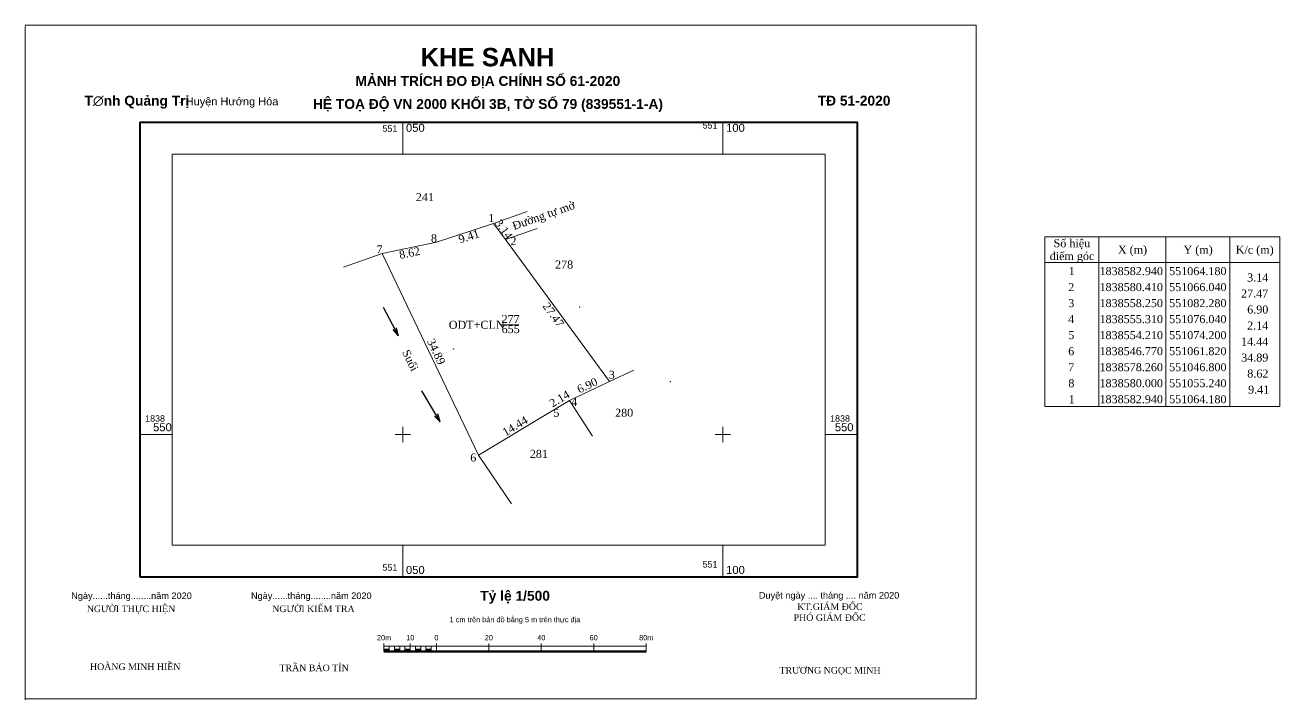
# Model space of a CAD drawing. Header units: metres. Extents: x 550731 to 551187, y 1838509 to 1839068.
# Drawn here: x 550991 to 551187, y 1838508.6 to 1838613.9 of the extents above; entities that cross this region are included whole.
import ezdxf
from ezdxf.enums import TextEntityAlignment as Align

# ---------------------------------------------------------------- set-up
doc = ezdxf.new("R2010")
doc.units = ezdxf.units.M
doc.header["$MEASUREMENT"] = 0
for name, color, linetype, lineweight in [('Level 1', 7, 'Continuous', 0), ('Level 11', 7, 'Continuous', 0), ('Level 13', 7, 'Continuous', 0), ('Level 18', 7, 'Continuous', 0), ('Level 2', 7, 'Continuous', 0), ('Level 4', 7, 'Continuous', 0), ('Level 63', 7, 'Continuous', 0)]:
    doc.layers.add(name, color=color, linetype=linetype, lineweight=lineweight)
doc.styles.add('Style-VHarial', font='VHarial.shx')
doc.styles.add('Style-VHarialb', font='VHarialb.shx')
doc.styles.add('Style-VHtime', font='VHtime.shx')
doc.styles.add('Style-Vnarial', font='Vnarial.shx')
doc.styles.add('Style-Vnarialb', font='Vnarialb.shx')
doc.styles.add('Style-Vntime', font='Vntime.shx')
doc.dimstyles.get("Standard").update_dxf_attribs({"dimtxt": 0.18, "dimasz": 0.18, "dimexe": 0.18, "dimexo": 0.0625, "dimgap": 0.09, "dimtad": 0, "dimtih": 1, "dimtoh": 1, "dimdec": 4, "dimzin": 0, "dimdsep": 46, "dimtxsty": 'Standard', "dimcen": 0.09, "dimadec": 0, "dimazin": 0, "dimtfac": 1, "dimtdec": 4, "dimtofl": 0, "dimtmove": 0, "dimatfit": 3, "dimfxl": 1, "dimtolj": 1, "dimtzin": 0, "dimarcsym": 0})

# ---------------------------------------------------------------- blocks, each defined once
blk = doc.blocks.new('TerminatorOpen_0.5')
at = {"color": 0, "linetype": 'ByBlock', "lineweight": -2}
for q in [(-1, 0.25), (-1, 0), (-1, -0.25)]:
    blk.add_line((0, 0), q, dxfattribs=at)

msp = doc.modelspace()

# ---------------------------------------------------------------- linework, layer by layer
at = {"layer": 'Level 1', "color": 1, "linetype": 'Continuous', "lineweight": 0, "flags": 128}
msp.add_lwpolyline([(551064.18, 1838582.94), (551066.04, 1838580.41), (551082.28, 1838558.25), (551076.04, 1838555.31), (551074.2, 1838554.21), (551061.82, 1838546.77), (551046.8, 1838578.26), (551055.24, 1838580), (551064.18, 1838582.94)], close=True, dxfattribs=at)
at = {"layer": 'Level 11', "color": 1, "linetype": 'Continuous', "lineweight": 0, "flags": 128}
msp.add_lwpolyline([(550991.05, 1838613.9), (551139.55, 1838613.9), (551139.55, 1838613.74), (551139.55, 1838508.74), (551139.55, 1838508.74), (550991.05, 1838508.74), (550991.01, 1838508.56), (550991.01, 1838613.56), (550991.05, 1838613.9)], close=True, dxfattribs=at)
at = {"layer": 'Level 13', "color": 7, "linetype": 'Continuous', "lineweight": 0}
for p in [(551077.62, 1838569.87), (551057.87, 1838563.35), (551091.78, 1838558.22)]:
    msp.add_point(p, dxfattribs=at)
at = {"layer": 'Level 18', "color": 1, "linetype": 'Continuous', "lineweight": 0}
for p, q in [((551066.04, 1838580.41), (551064.18, 1838582.94)), ((551066.04, 1838580.41), (551082.28, 1838558.25)), ((551046.8, 1838578.26), (551061.82, 1838546.77)), ((551082.28, 1838558.25), (551076.04, 1838555.31)), ((551074.2, 1838554.21), (551076.04, 1838555.31)), ((551061.82, 1838546.77), (551074.2, 1838554.21))]:
    msp.add_line(p, q, dxfattribs=at)
at = {"layer": 'Level 18', "color": 1, "linetype": 'Continuous', "lineweight": 0, "flags": 128}
for points in [[(551055.24, 1838580), (551064.18, 1838582.94)], [(551046.8, 1838578.26), (551055.24, 1838580)]]:
    msp.add_lwpolyline(points, dxfattribs=at)
at = {"layer": 'Level 2', "color": 7, "linetype": 'Continuous', "lineweight": 13}
for p, q in [((551047.06, 1838516.12), (551047.06, 1838517.35)), ((551047.06, 1838516.94), (551088.01, 1838516.94)), ((551047.88, 1838516.12), (551047.88, 1838516.94)), ((551048.7, 1838516.12), (551048.7, 1838516.94)), ((551049.52, 1838516.12), (551049.52, 1838516.94)), ((551050.34, 1838516.12), (551050.34, 1838516.94)), ((551051.16, 1838516.12), (551051.16, 1838517.35)), ((551051.98, 1838516.12), (551051.98, 1838516.94)), ((551052.79, 1838516.12), (551052.79, 1838516.94)), ((551053.61, 1838516.12), (551053.61, 1838516.94)), ((551054.43, 1838516.12), (551054.43, 1838516.94)), ((551055.25, 1838516.12), (551055.25, 1838517.35)), ((551063.44, 1838516.12), (551063.44, 1838517.35)), ((551071.63, 1838516.12), (551071.63, 1838517.35)), ((551079.82, 1838516.12), (551079.82, 1838517.35)), ((551088.01, 1838516.12), (551088.01, 1838517.35))]:
    msp.add_line(p, q, dxfattribs=at)
at = {"layer": 'Level 2', "color": 7, "linetype": 'Continuous', "lineweight": 53}
msp.add_line((551047.06, 1838516.12), (551088.01, 1838516.12), dxfattribs=at)
at = {"layer": 'Level 2', "color": 7, "linetype": 'Continuous', "lineweight": 0}
for points in [[(551047.06, 1838516.12), (551047.88, 1838516.12), (551047.06, 1838516.53), (551047.88, 1838516.53)], [(551048.7, 1838516.12), (551049.52, 1838516.12), (551048.7, 1838516.53), (551049.52, 1838516.53)], [(551050.34, 1838516.12), (551051.16, 1838516.12), (551050.34, 1838516.53), (551051.16, 1838516.53)], [(551051.98, 1838516.12), (551052.79, 1838516.12), (551051.98, 1838516.53), (551052.79, 1838516.53)], [(551053.61, 1838516.12), (551054.43, 1838516.12), (551053.61, 1838516.53), (551054.43, 1838516.53)]]:
    msp.add_solid(points, dxfattribs=at)
at = {"layer": 'Level 4', "color": 1, "linetype": 'Continuous', "lineweight": 0}
msp.add_line((551082.28, 1838558.25), (551086.09, 1838560.05), dxfattribs=at)
at = {"layer": 'Level 4', "color": 7, "linetype": 'Continuous', "lineweight": 0}
msp.add_line((551076.04, 1838555.31), (551079.65, 1838549.72), dxfattribs=at)
at = {"layer": 'Level 4', "color": 3, "linetype": 'Continuous', "lineweight": 0}
msp.add_line((551061.82, 1838546.77), (551066.96, 1838539.16), dxfattribs=at)
at = {"layer": 'Level 4', "color": 1, "linetype": 'Continuous', "lineweight": 0, "flags": 128}
for points in [[(551064.18, 1838582.94), (551069.42, 1838584.78)], [(551066.04, 1838580.41), (551070.98, 1838582.15)], [(551040.76, 1838576.09), (551046.8, 1838578.26)]]:
    msp.add_lwpolyline(points, dxfattribs=at)
at = {"layer": 'Level 63', "color": 7, "linetype": 'Continuous', "lineweight": 0}
for p, q in [((551050, 1838593.75), (551050, 1838598.75)), ((551100, 1838593.75), (551100, 1838598.75)), ((551158.69, 1838580.85), (551158.69, 1838554.35)), ((551169.19, 1838580.85), (551169.19, 1838554.35)), ((551179.19, 1838580.85), (551179.19, 1838554.35)), ((551150.29, 1838576.85), (551186.99, 1838576.85)), ((551065.46, 1838567.11), (551068.12, 1838567.11)), ((551050, 1838548.8), (551050, 1838551.2)), ((551100, 1838548.8), (551100, 1838551.2)), ((551009, 1838550), (551014, 1838550)), ((551048.8, 1838550), (551051.2, 1838550)), ((551098.8, 1838550), (551101.2, 1838550)), ((551115.98, 1838550), (551120.98, 1838550)), ((551050, 1838527.72), (551050, 1838532.72)), ((551100, 1838527.72), (551100, 1838532.72))]:
    msp.add_line(p, q, dxfattribs=at)
at = {"layer": 'Level 63', "color": 7, "linetype": 'Continuous', "lineweight": 40, "flags": 128}
msp.add_lwpolyline([(551009, 1838527.72), (551009, 1838598.75), (551120.98, 1838598.75), (551120.98, 1838527.72), (551009, 1838527.72)], close=True, dxfattribs=at)
at = {"layer": 'Level 63', "color": 7, "linetype": 'Continuous', "lineweight": 13, "flags": 128}
msp.add_lwpolyline([(551014, 1838532.72), (551014, 1838593.75), (551115.98, 1838593.75), (551115.98, 1838532.72), (551014, 1838532.72)], close=True, dxfattribs=at)
msp.add_lwpolyline([(551014, 1838532.72), (551014, 1838593.75), (551115.98, 1838593.75), (551115.98, 1838532.72), (551014, 1838532.72)], close=True, dxfattribs=at)
msp.add_lwpolyline([(551014, 1838532.72), (551014, 1838593.75), (551115.98, 1838593.75), (551115.98, 1838532.72), (551014, 1838532.72)], close=True, dxfattribs=at)
at = {"layer": 'Level 63', "color": 7, "linetype": 'Continuous', "lineweight": 0, "flags": 128}
msp.add_lwpolyline([(551150.29, 1838580.85), (551186.99, 1838580.85), (551186.99, 1838554.35), (551150.29, 1838554.35), (551150.29, 1838580.85)], close=True, dxfattribs=at)

# ---------------------------------------------------------------- texts
at = {"layer": 'Level 1', "color": 1, "linetype": 'Continuous', "lineweight": 0, "style": 'Style-Vntime'}
for s, p in [('277', (551066.84, 1838568.65)), ('ODT+CLN', (551061.54, 1838567.74)), ('655', (551066.85, 1838567.07))]:
    msp.add_text(s, height=1.25, dxfattribs=at).set_placement(p, align=Align.TOP_CENTER)
at = {"layer": 'Level 2', "color": 7, "linetype": 'Continuous', "lineweight": 0}
for s, height, style, p in [('Khe Sanh', 2.87, 'Style-VHarialb', (551063.23, 1838607.47)), ('M¶NH TRÝCH ®O ®ÞA CHÝNH Sè 61-2020', 1.54, 'Style-VHarialb', (551063.28, 1838604.41)), ('HÖ TO¹ ®é VN 2000 Khèi 3B, tê sè 79 (839551-1-a)', 1.54, 'Style-VHarialb', (551063.3, 1838600.82)), ('Ngµy......th¸ng........n¨m 2020', 1.0236, 'Style-Vnarial', (551007.63, 1838524.3)), ('Ngµy......th¸ng........n¨m 2020', 1.0236, 'Style-Vnarial', (551035.71, 1838524.3)), ('DuyÖt ngµy .... th¸ng .... n¨m 2020', 1.0236, 'Style-Vnarial', (551116.58, 1838524.37)), ('Ng\xadêi thùc hiÖn', 1.0236, 'Style-VHtime', (551007.55, 1838522.26)), ('Ng\xadêi kiÓm tra', 1.0236, 'Style-VHtime', (551036.04, 1838522.26)), ('kt.gi¸m ®èc', 1.0236, 'Style-VHtime', (551116.7, 1838522.6)), ('phã gi¸m ®èc', 1.0236, 'Style-VHtime', (551116.66, 1838520.89)), ('20m', 0.819, 'Style-Vnarial', (551047.07, 1838517.86)), ('10', 0.819, 'Style-Vnarial', (551051.16, 1838517.86)), ('0', 0.819, 'Style-Vnarial', (551055.25, 1838517.86)), ('20', 0.819, 'Style-Vnarial', (551063.44, 1838517.86)), ('40', 0.819, 'Style-Vnarial', (551071.64, 1838517.86)), ('60', 0.819, 'Style-Vnarial', (551079.82, 1838517.86)), ('80m', 0.819, 'Style-Vnarial', (551088.02, 1838517.86)), ('Hoµng Minh HiÒn', 1.02, 'Style-VHtime', (551008.21, 1838513.22)), ('TrÇn B¶o TÝn', 1.0236, 'Style-VHtime', (551036.14, 1838513.04)), ('tr\xad¬ng ngäc minh', 1.0236, 'Style-VHtime', (551116.72, 1838512.67))]:
    msp.add_text(s, height=height, dxfattribs=dict(at, style=style)).set_placement(p, align=Align.CENTER)
for s, height, style, p in [('T∅nh Qu¶ng TrÞ ', 1.5391, 'Style-Vnarialb', (551000.3, 1838601.34)), ('- HuyÖn H\xadíng Hãa', 1.228, 'Style-Vnarial', (551015.04, 1838601.38))]:
    msp.add_text(s, height=height, dxfattribs=dict(at, style=style)).set_placement(p)
at = {"layer": 'Level 2', "color": 7, "linetype": 'Continuous', "lineweight": 0, "style": 'Style-VHarialb'}
msp.add_text(' T® 51-2020', height=1.54, dxfattribs=at).set_placement((551126.16, 1838601.34), align=Align.RIGHT)
at = {"layer": 'Level 2', "color": 7, "linetype": 'Continuous', "lineweight": 0}
for s, height, style, p in [('Tû lÖ 1/500', 1.5395, 'Style-Vnarialb', (551067.54, 1838525.58)), ('1 cm trªn b¶n ®å b»ng 5 m trªn thùc ®Þa', 0.8188, 'Style-Vnarial', (551067.52, 1838521.5))]:
    msp.add_text(s, height=height, dxfattribs=dict(at, style=style)).set_placement(p, align=Align.TOP_CENTER)
at = {"layer": 'Level 4', "color": 1, "linetype": 'Continuous', "lineweight": 0, "style": 'Style-Vntime'}
for s, p in [('241', (551053.45, 1838587.67)), ('278', (551075.19, 1838577.15)), ('280', (551084.57, 1838554.01)), ('281', (551071.25, 1838547.59))]:
    msp.add_text(s, height=1.25, dxfattribs=at).set_placement(p, align=Align.TOP_CENTER)
at = {"layer": 'Level 4', "color": 7, "linetype": 'Continuous', "lineweight": 0, "style": 'Style-Vntime'}
for s, rotation, p in [('§\xadêng tù më', 19.4036, (551072.2, 1838583.61)), ('3.14', 306.3225, (551065.28, 1838581.66)), ('9.41', 18.2039, (551060.52, 1838580.33)), ('8.62', 11.649, (551051.19, 1838577.73)), ('27.47', 306.2359, (551073.01, 1838568.31)), ('34.89', 295.5001, (551054.66, 1838562.66)), ('Suèi', 295.5001, (551050.61, 1838561.29)), ('6.90', 25.2277, (551079.08, 1838557.09)), ('2.14', 30.8721, (551074.8, 1838555.03)), ('14.44', 31.0046, (551067.85, 1838550.77))]:
    msp.add_text(s, height=1.25, rotation=rotation, dxfattribs=at).set_placement(p, align=Align.CENTER)
for s, p in [(' 1', (551064.3, 1838583.17)), (' 8', (551055.34, 1838580)), (' 2', (551067.75, 1838579.55)), (' 7', (551046.83, 1838578.26)), (' 3', (551083.11, 1838558.69)), (' 4', (551077.25, 1838554.44)), (' 5', (551074.46, 1838552.74)), (' 6', (551061.48, 1838545.77))]:
    msp.add_text(s, height=1.25, dxfattribs=at).set_placement(p, align=Align.RIGHT)
at = {"layer": 'Level 63', "color": 7, "linetype": 'Continuous', "lineweight": 0}
for style, p in [('Style-Vnarial', (551049.15, 1838597.25)), ('Style-Vnarial', (551099.15, 1838597.75)), ('Style-VHarial', (551049.15, 1838528.72)), ('Style-Vnarial', (551099.15, 1838529.22))]:
    msp.add_text('551', height=1, dxfattribs=dict(at, style=style)).set_placement(p, align=Align.RIGHT)
at = {"layer": 'Level 63', "color": 7, "linetype": 'Continuous', "lineweight": 0, "style": 'Style-Vnarial'}
for s, height, p in [('050', 1.25, (551050.5, 1838597.25)), ('100', 1.25, (551100.5, 1838597.25)), ('1838', 1, (551009.75, 1838552)), ('1838', 1, (551009.75, 1838552)), ('1838', 1, (551116.73, 1838552)), ('1838', 1, (551116.73, 1838552)), ('550', 1.25, (551011, 1838550.5)), ('550', 1.25, (551117.48, 1838550.5)), ('050', 1.25, (551050.5, 1838528.22)), ('100', 1.25, (551100.5, 1838528.22))]:
    msp.add_text(s, height=height, dxfattribs=at).set_placement(p)
at = {"layer": 'Level 63', "color": 7, "linetype": 'Continuous', "lineweight": 0, "style": 'Style-Vntime'}
for s, p in [('Sè hiÖu', (551154.5, 1838579.85)), ('®iÓm gãc', (551154.52, 1838577.85)), ('X (m)', (551163.97, 1838578.85)), ('Y (m)', (551174.22, 1838578.85)), ('K/c (m)', (551183.06, 1838578.85)), (' 1', (551154.23, 1838575.5)), ('1838582.940', (551163.77, 1838575.5)), ('551064.180', (551174.17, 1838575.5)), (' 2', (551154.17, 1838573)), ('1838580.410', (551163.77, 1838573)), ('551066.040', (551174.17, 1838573)), (' 3', (551154.17, 1838570.5)), ('1838558.250', (551163.77, 1838570.5)), ('551082.280', (551174.17, 1838570.5)), (' 4', (551154.15, 1838568)), ('1838555.310', (551163.77, 1838568)), ('551076.040', (551174.17, 1838568)), (' 5', (551154.17, 1838565.5)), ('1838554.210', (551163.77, 1838565.5)), ('551074.200', (551174.17, 1838565.5)), (' 6', (551154.17, 1838563)), ('1838546.770', (551163.77, 1838563)), ('551061.820', (551174.17, 1838563)), (' 7', (551154.16, 1838560.5)), ('1838578.260', (551163.77, 1838560.5)), ('551046.800', (551174.17, 1838560.5)), (' 8', (551154.19, 1838558)), ('1838580.000', (551163.77, 1838558)), ('551055.240', (551174.17, 1838558)), (' 1', (551154.23, 1838555.5)), ('1838582.940', (551163.77, 1838555.5)), ('551064.180', (551174.17, 1838555.5))]:
    msp.add_text(s, height=1.25, dxfattribs=at).set_placement(p, align=Align.MIDDLE_CENTER)
for s, p in [('3.14', (551185.17, 1838574.5)), ('27.47', (551185.17, 1838572)), ('6.90', (551185.19, 1838569.5)), ('2.14', (551185.17, 1838567)), ('14.44', (551185.17, 1838564.5)), ('34.89', (551185.19, 1838562)), ('8.62', (551185.2, 1838559.5)), ('9.41', (551185.33, 1838557))]:
    msp.add_text(s, height=1.25, dxfattribs=at).set_placement(p, align=Align.MIDDLE_RIGHT)

# ---------------------------------------------------------------- leaders
at = {"layer": 'Level 4', "color": 7, "linetype": 'Continuous', "lineweight": 0}
for points in [[(551049.33, 1838565.41), (551047.01, 1838569.84)], [(551055.86, 1838551.96), (551052.98, 1838556.83)]]:
    msp.add_leader(points, dimstyle='Standard', override={"dimtxt": 1.25, "dimasz": 1.25, "dimgap": 0, "dimtxsty": 'Style-Vntime', "dimldrblk": 'TerminatorOpen_0.5'}, dxfattribs=at)

doc.saveas('drawing.dxf')
